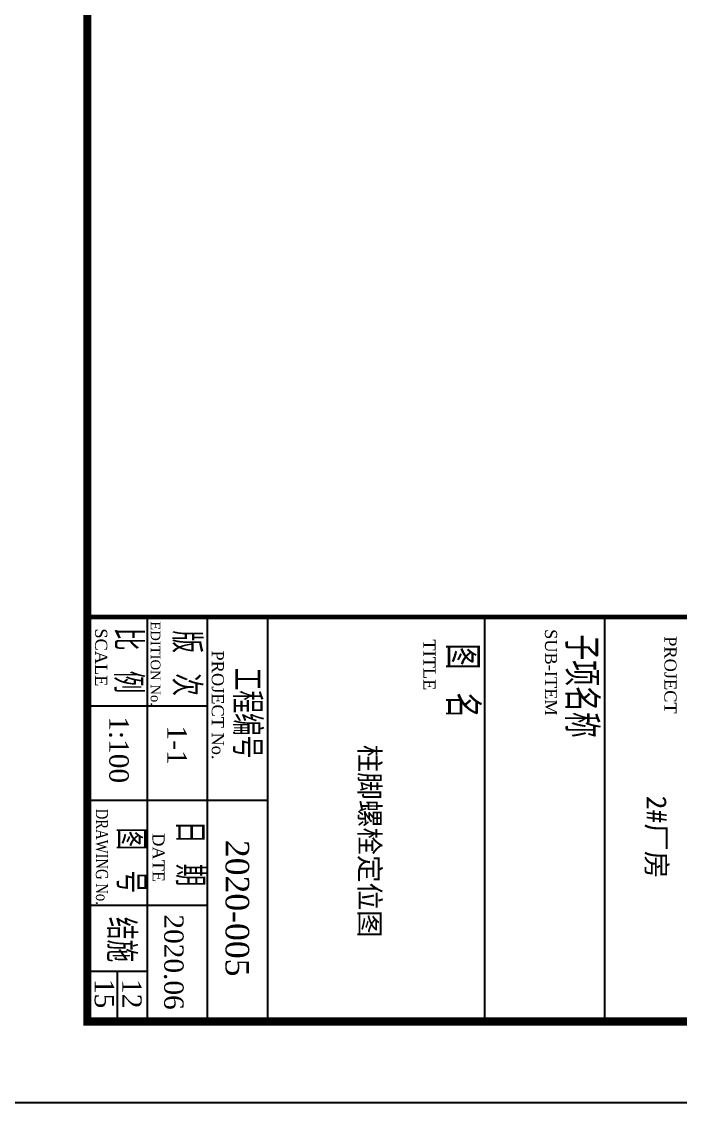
# Model space of a CAD drawing. Extents: x 14207793 to 14719554, y -1675802 to -1228715.
# Drawn here: x 14457655 to 14467433, y -1675802 to -1659770 of the extents above; entities that cross this region are included whole.
import ezdxf
from ezdxf.enums import TextEntityAlignment as Align

# ---------------------------------------------------------------- set-up
doc = ezdxf.new("R2010")
doc.units = 0
doc.header["$LTSCALE"] = 500
doc.header["$MEASUREMENT"] = 0
doc.layers.get('0').update_dxf_attribs({"linetype": 'CONTINUOUS'})
doc.layers.add('PUB_TITLE', color=4, linetype='CONTINUOUS')
doc.layers.add('TEXT', color=7, linetype='CONTINUOUS')
doc.styles.add('GHF', font='TIMES.TTF')
doc.styles.add('GL-H', font='simhei.ttf')
doc.styles.add('HZ', font='txt', dxfattribs={"width": 0.8, "bigfont": 'hztxt'})

msp = doc.modelspace()

# ---------------------------------------------------------------- linework, layer by layer
at = {"layer": 'PUB_TITLE'}
for p, q in [((14459520.82, -1668602.5, 2754.42), (14459520.82, -1674602.5, 1554.42)), ((14460411.64, -1668602.5, 2754.42), (14460411.64, -1674602.5, 1554.42)), ((14461302.46, -1668602.5, 2754.42), (14461302.46, -1674602.5, 1554.42)), ((14464523.31, -1668602.5), (14464523.31, -1674602.5, -1200)), ((14466304.95, -1668602.5), (14466304.95, -1674602.5, -1200)), ((14460411.64, -1669924.42, 1554.42), (14458630, -1669924.42, 1554.42)), ((14461302.46, -1671322.98, 1554.42), (14458630, -1671322.98, 1554.42)), ((14460411.64, -1672880.78, 1554.42), (14458630, -1672880.78, 1554.42)), ((14459520.82, -1673861.67, 1554.42), (14458630, -1673861.67, 1554.42)), ((14459075.41, -1673861.67, 1554.42), (14459075.41, -1674602.5, 1554.42))]:
    msp.add_line(p, q, dxfattribs=at)
msp.add_lwpolyline([(14507830, -1675802.5), (14507830, -1533122.5), (14457430, -1533122.5), (14457430, -1675802.5)], close=True, dxfattribs=at)
for points, const_width in [([(14506630, -1674602.5), (14506630, -1536122.5), (14458630, -1536122.5), (14458630, -1674602.5)], 120), ([(14470760.14, -1668602.5), (14470760.14, -1674602.5), (14458630, -1674602.5), (14458630, -1668602.5)], 71.27)]:
    msp.add_lwpolyline(points, close=True, dxfattribs=dict(at, const_width=const_width))

# ---------------------------------------------------------------- texts
at = {"color": 2, "style": 'GHF'}
for s, height, p in [('SCALE', 180, (14458746.54, -1668771.31, 1554.42)), ('EDITION No.', 144, (14459571.88, -1668665.19, 2754.42)), ('SUB-ITEM', 180, (14465423.24, -1668781.46, -1200)), ('TITLE', 180, (14463619.58, -1668934.8, -1200)), ('PROJECT', 180, (14467196.34, -1668887.32, -1200)), ('PROJECT No.', 180, (14460478.14, -1669099.51, 1554.42)), ('1:100', 288, (14458956.56, -1670074.86, 12354.42)), ('1-1', 288, (14459817.9, -1670212.55, 12354.42)), ('DATE', 180, (14459597.98, -1671810, 1554.42)), ('2020-005', 350, (14460682.47, -1671908.67, 8010.34)), ('2020.06', 288, (14459771.44, -1673014.31, 6354.42)), ('15', 288, (14458740.13, -1673971.63, 12354.42)), ('12', 288, (14459148.58, -1673974.73, 1554.42))]:
    msp.add_text(s, height=height, rotation=270, dxfattribs=at).set_placement(p)
at = {"color": 2, "width": 0.8}
for s, height, style, p in [('比 例', 420, 'HZ', (14459027, -1668762.85, 1468.99)), ('版 次', 420, 'HZ', (14459892.49, -1668801.28, 1468.99)), ('子项名称', 480, 'HZ', (14465722.95, -1668858.57, -33.32)), ('图 名', 480, 'HZ', (14463955.86, -1668995.96, -33.32)), ('工程编号', 420, 'HZ', (14460790.08, -1669355.05, 1468.99)), ('DRAWING No.', 180, 'GHF', (14458758.37, -1671446.74, 1554.42)), ('日 期', 420, 'HZ', (14459942.09, -1671625.99, 1554.42)), ('图 号', 420, 'HZ', (14459065.45, -1671725.98, 1554.42)), ('结施', 420, 'HZ', (14458922.64, -1673050.39, 1554.42))]:
    msp.add_text(s, height=height, rotation=270, dxfattribs=dict(at, style=style)).set_placement(p)
at = {"layer": 'TEXT', "color": 6, "style": 'GL-H'}
for s, p in [('柱脚螺栓定位图', (14462822.5, -1673360)), ('2#厂房', (14467080.87, -1672480.17, 1301.33))]:
    msp.add_text(s, height=300, rotation=270, dxfattribs=at).set_placement(p, align=Align.MIDDLE_RIGHT)

doc.saveas('drawing.dxf')
